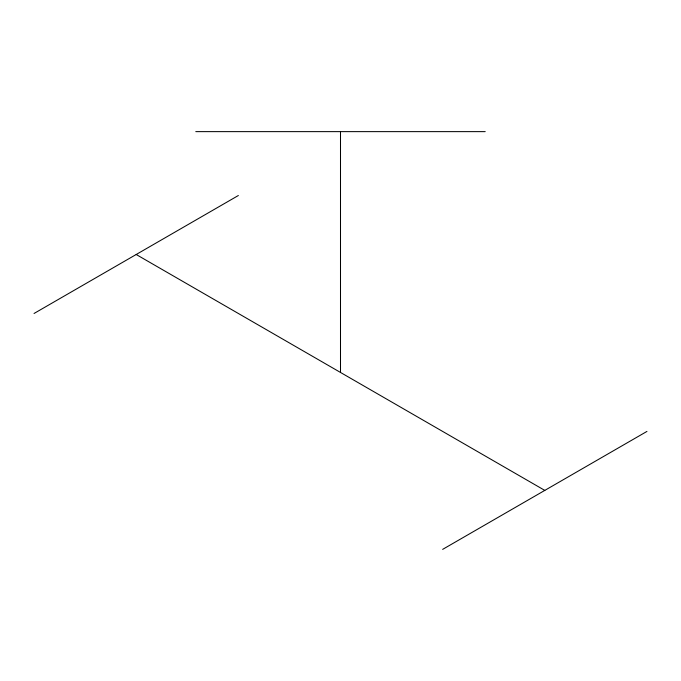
<?xml version="1.0" encoding="UTF-8"?>
<svg xmlns="http://www.w3.org/2000/svg" width="681" height="681" viewBox="0 0 681 681"><rect width="100%" height="100%" fill="white"/><g stroke="black" fill="none" stroke-linecap="round" stroke-linejoin="round"><path stroke-width="1.02" d="M34.05 313.473L238.35 195.515M442.65 549.371L646.95 431.422M195.787 131.629L485.212 131.629M136.2 254.498L544.8 490.397M340.5 131.629L340.5 372.447"/></g></svg>
